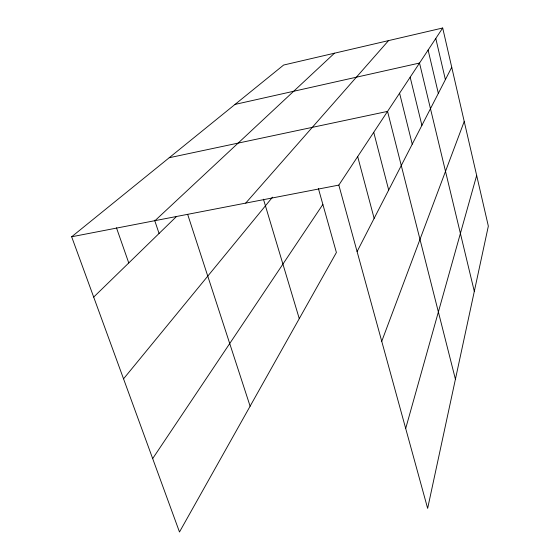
<?xml version="1.0" encoding="UTF-8"?>
<svg xmlns="http://www.w3.org/2000/svg" width="560" height="560" viewBox="0 0 560 560"><rect width="100%" height="100%" fill="white"/><g stroke="black" fill="none" stroke-linecap="round" stroke-linejoin="round"><path stroke-width="0.84" d="M405.692 428.484L476.665 175.427M381.745 341.313L464.226 121.443M357.091 251.566L451.738 67.256M338.828 185.094L442.694 28L488.341 226.121L427.644 508.396L338.828 185.094L71.659 236.775L179.487 532L336.399 252.504L318.388 188.517M152.677 458.584L322.868 204.435M123.543 378.826L272.524 197.169M245.721 203.098L388.542 40.607M93.688 297.087L176.281 216.713M155.022 220.647L334.488 53.193M71.659 236.775L283.626 65.037L442.694 28M235.018 104.419L419.524 63.042L474.306 291.389M169.218 157.731L387.555 111.391L455.42 379.225M116.459 227.773L128.765 262.948M154.602 220.206L159.068 233.464M187.649 214.333L250.117 406.196M263.445 199.199L299.271 318.64M357.679 156.576L374.136 218.372M373.73 132.307L388.696 190.022M399.588 93.191L412.244 144.165M410.165 77.203L421.904 125.356M428.106 50.057L438.34 93.345M435.785 38.444L445.389 79.625"/></g></svg>
